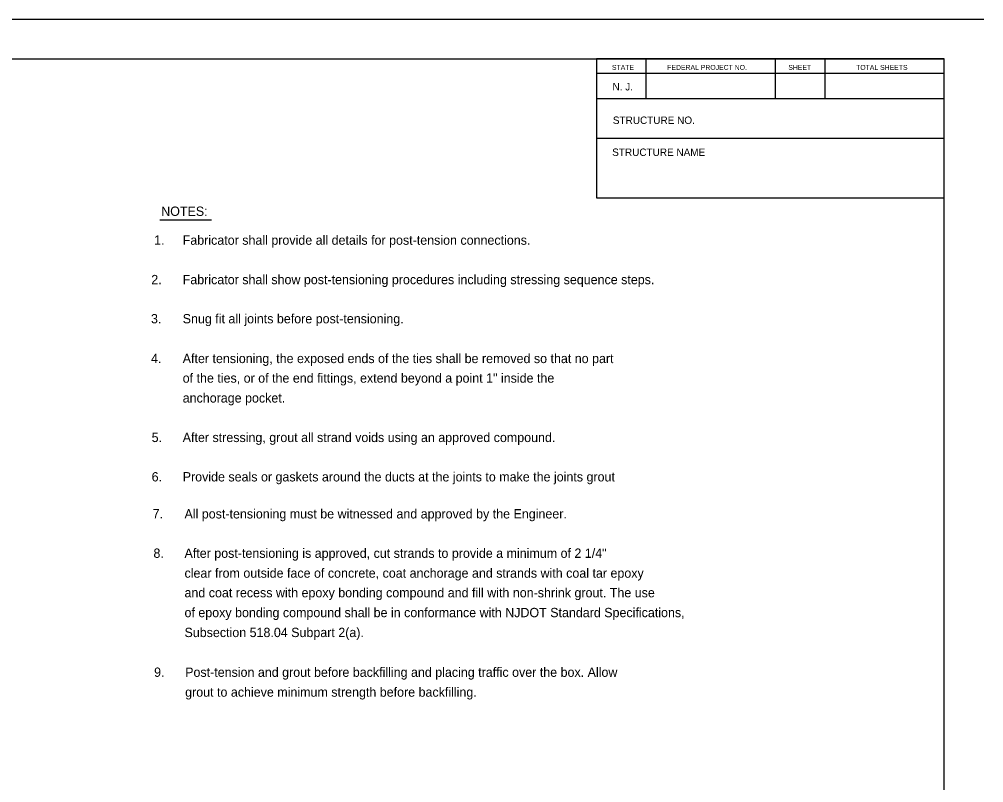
# Model space of a CAD drawing. Extents: x 499999.87 to 500002.83, y 499999.95 to 500001.79.
# Drawn here: x 500001.806 to 500002.825, y 500000.985 to 500001.792 of the extents above; entities that cross this region are included whole.
import ezdxf

# ---------------------------------------------------------------- set-up
doc = ezdxf.new("R2010")
doc.units = 0
doc.layers.add('1', color=7, linetype='Continuous')
doc.layers.add('2', color=7, linetype='Continuous')

msp = doc.modelspace()

# ---------------------------------------------------------------- linework, layer by layer
at = {"layer": '1'}
for p, q in [((499999.8665, 500001.7917), (500002.8248, 500001.7917)), ((500000.0331, 500001.75), (500002.7831, 500001.75)), ((500002.4157, 500001.75), (500002.4157, 500001.603)), ((500002.7831, 500001.75), (500002.4157, 500001.75)), ((500002.4682, 500001.708), (500002.4682, 500001.75)), ((500002.6047, 500001.708), (500002.6047, 500001.75)), ((500002.6572, 500001.708), (500002.6572, 500001.75)), ((500002.7831, 500000), (500002.7831, 500001.75)), ((500002.7831, 500000), (500002.7831, 500001.75)), ((500002.7831, 500001.603), (500002.7831, 500001.75)), ((500002.7831, 500001.7343), (500002.4157, 500001.7343)), ((500002.4157, 500001.708), (500002.7831, 500001.708)), ((500002.4157, 500001.666), (500002.7831, 500001.666)), ((500002.4157, 500001.603), (500002.7831, 500001.603))]:
    msp.add_line(p, q, dxfattribs=at)
at = {"layer": '2'}
msp.add_line((500002.0092, 500001.5794), (500001.9547, 500001.5794), dxfattribs=at)

# ---------------------------------------------------------------- texts
at = {"layer": '1'}
for s, height, p in [('STATE', 0.00525, (500002.4321, 500001.7382)), ('FEDERAL PROJECT NO.', 0.005248, (500002.4905, 500001.7382)), ('SHEET', 0.00525, (500002.6184, 500001.7382)), ('TOTAL SHEETS', 0.005248, (500002.69, 500001.7382)), ('NOTES:', 0.00984, (500001.956, 500001.584))]:
    msp.add_text(s, height=height, dxfattribs=at).set_placement(p)
at = {"layer": '2'}
for s, height, p in [('N. J.', 0.00787, (500002.4327, 500001.7165)), ('STRUCTURE NO.', 0.007874, (500002.4331, 500001.6811)), ('STRUCTURE NAME', 0.007874, (500002.4324, 500001.6473)), ('1.', 0.00984, (500001.9485, 500001.5535)), ('Fabricator shall provide all details for post-tension connections.', 0.009843, (500001.9787, 500001.5535)), ('2.', 0.00984, (500001.9455, 500001.5118)), ('Fabricator shall show post-tensioning procedures including stressing sequence steps.', 0.009843, (500001.9787, 500001.5118)), ('3.', 0.00984, (500001.9452, 500001.4705)), ('Snug fit all joints before post-tensioning.', 0.009843, (500001.9787, 500001.4705)), ('4.', 0.00984, (500001.9452, 500001.4285)), ('After tensioning, the exposed ends of the ties shall be removed so that no part', 0.009843, (500001.9787, 500001.4285)), ('of the ties, or of the end fittings, extend beyond a point 1" inside the', 0.009843, (500001.9787, 500001.4078)), ('anchorage pocket.', 0.009843, (500001.9787, 500001.3868)), ('5.', 0.00984, (500001.9459, 500001.3451)), ('After stressing, grout all strand voids using an approved compound.', 0.009843, (500001.9787, 500001.3451)), ('6.', 0.00984, (500001.9459, 500001.3035)), ('Provide seals or gaskets around the ducts at the joints to make the joints grout', 0.009843, (500001.9787, 500001.3035)), ('7.', 0.00984, (500001.9469, 500001.2644)), ('All post-tensioning must be witnessed and approved by the Engineer.', 0.009843, (500001.9806, 500001.2644)), ('8.', 0.00984, (500001.9478, 500001.2228)), ('After post-tensioning is approved, cut strands to provide a minimum of 2 1/4"', 0.009843, (500001.9806, 500001.2228)), ('clear from outside face of concrete, coat anchorage and strands with coal tar epoxy', 0.009843, (500001.9806, 500001.2018)), ('and coat recess with epoxy bonding compound and fill with non-shrink grout. The use', 0.009843, (500001.9806, 500001.1811)), ('of epoxy bonding compound shall be in conformance with NJDOT Standard Specifications,', 0.009843, (500001.9806, 500001.1601)), ('Subsection 518.04 Subpart 2(a).', 0.009843, (500001.9806, 500001.1391)), ('9.', 0.00984, (500001.9485, 500001.0971)), ('Post-tension and grout before backfilling and placing traffic over the box. Allow', 0.009843, (500001.9813, 500001.0971)), ('grout to achieve minimum strength before backfilling.', 0.009843, (500001.9813, 500001.0761))]:
    msp.add_text(s, height=height, dxfattribs=at).set_placement(p)

doc.saveas('drawing.dxf')
